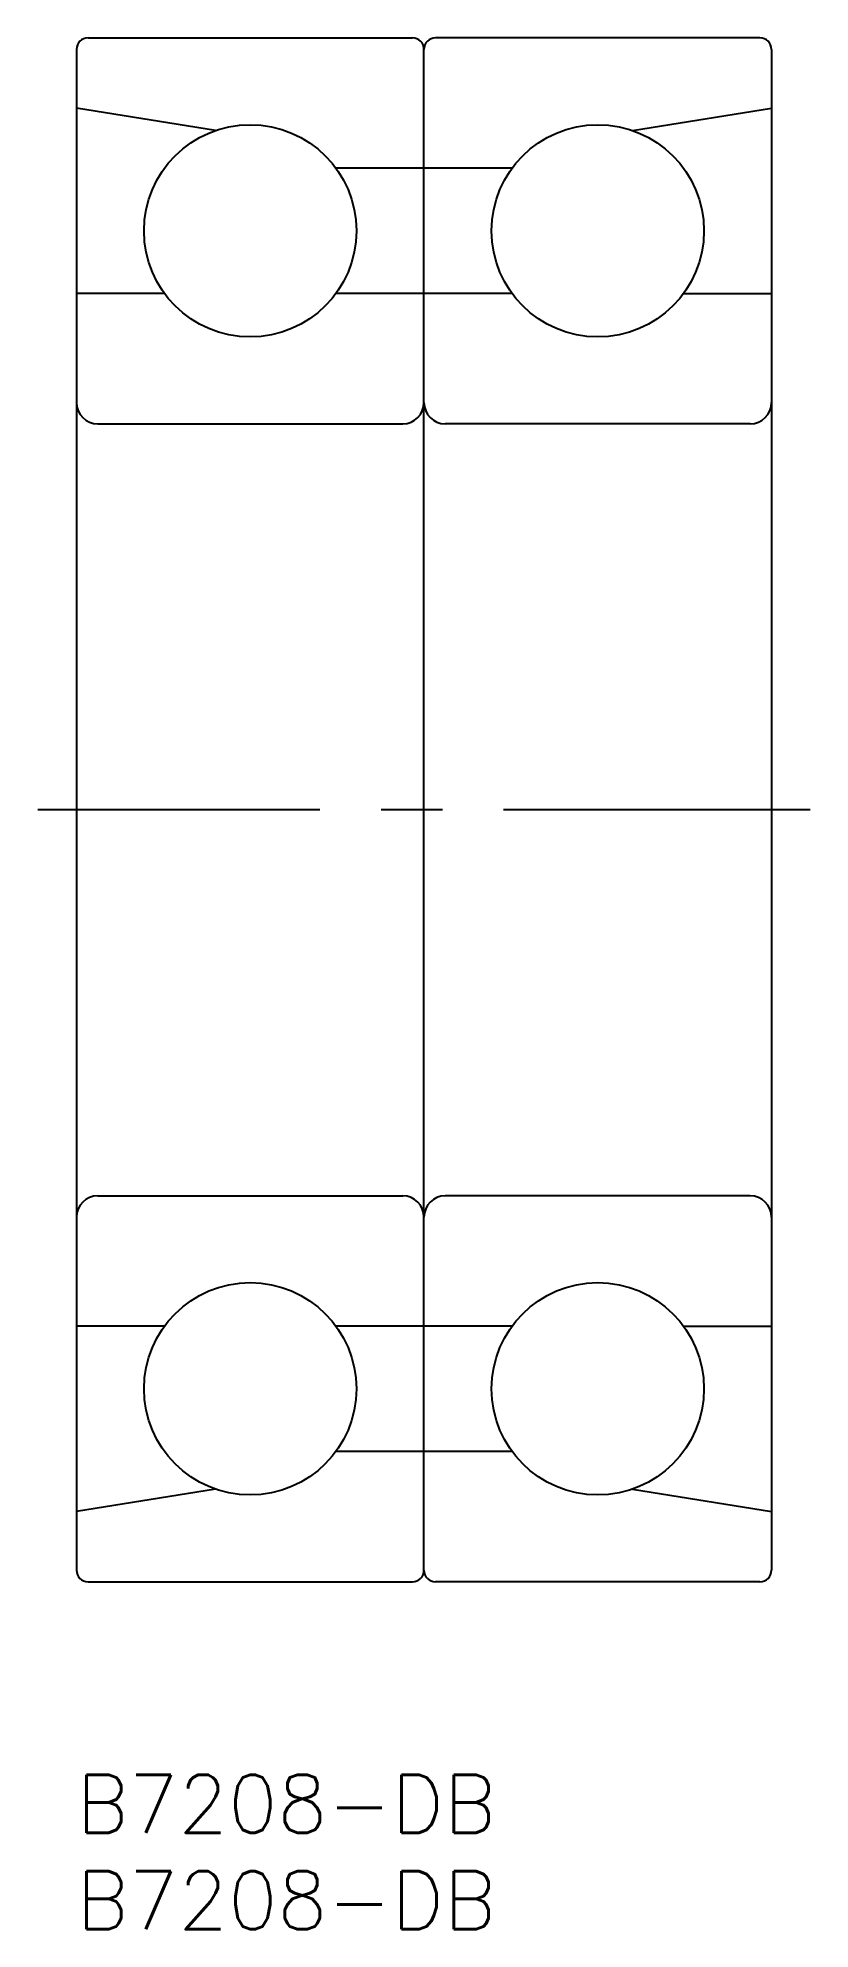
# Model space of a CAD drawing. Extents: x -2 to 38, y -8 to 90.
import ezdxf

# ---------------------------------------------------------------- set-up
doc = ezdxf.new("R2010")
doc.units = 0
doc.header["$LTSCALE"] = 0.5
doc.linetypes.add('CENTER', pattern=[50.8, 31.75, -6.35, 6.35, -6.35])
for name, color, linetype in [('MSM_CENTER', 1, 'CENTER'), ('MSM_CONTINUOUS', 7, 'CONTINUOUS'), ('MSM_PART_NUMBER', 7, 'CONTINUOUS')]:
    doc.layers.add(name, color=color, linetype=linetype)
doc.styles.get("Standard").update_dxf_attribs({"font": 'txt.shx', "height": 3, "bigfont": 'bigfont.shx'})

# ---------------------------------------------------------------- blocks, each defined once
blk = doc.blocks.new('*U2')
at = {"layer": 'MSM_PART_NUMBER'}
blk.add_text('B7208-DB', height=3, dxfattribs=at).set_placement((0, -3))
blk = doc.blocks.new('*U3')
at = {"layer": 'MSM_PART_NUMBER'}
blk.add_text('B7208-DB', height=3, dxfattribs=at).set_placement((0, -8))

msp = doc.modelspace()

# ---------------------------------------------------------------- linework, layer by layer
at = {"layer": 'MSM_CENTER'}
msp.add_line((38, 50), (-2, 50), dxfattribs=at)
at = {"layer": 'MSM_CONTINUOUS'}
for p, q in [((0, 89.4), (0, 10.6)), ((0.6, 90), (17.4, 90)), ((18, 10.6), (18, 89.4)), ((35.4, 90), (18.6, 90)), ((36, 89.4), (36, 10.6)), ((7.208, 85.2), (0, 86.35)), ((28.792, 85.2), (36, 86.35)), ((22.563, 83.25), (13.437, 83.25)), ((4.563, 76.75), (0, 76.75)), ((22.563, 76.75), (13.437, 76.75)), ((31.437, 76.75), (36, 76.75)), ((1.1, 70), (16.9, 70)), ((34.9, 70), (19.1, 70)), ((1.1, 30), (16.9, 30)), ((34.9, 30), (19.1, 30)), ((4.563, 23.25), (0, 23.25)), ((22.563, 23.25), (13.437, 23.25)), ((31.437, 23.25), (36, 23.25)), ((22.563, 16.75), (13.437, 16.75)), ((7.208, 14.8), (0, 13.65)), ((28.792, 14.8), (36, 13.65)), ((0.6, 10), (17.4, 10)), ((35.4, 10), (18.6, 10))]:
    msp.add_line(p, q, dxfattribs=at)
for centre in [(9, 80), (27, 80), (9, 20), (27, 20)]:
    msp.add_circle(centre, 5.5, dxfattribs=at)
for centre, radius, start, end in [((0.6, 89.4), 0.6, 90, 180), ((17.4, 89.4), 0.6, 0, 90), ((18.6, 89.4), 0.6, 90, 180), ((35.4, 89.4), 0.6, 0, 90), ((1.1, 71.1), 1.1, 180, 270), ((16.9, 71.1), 1.1, 270, 0), ((19.1, 71.1), 1.1, 180, 270), ((34.9, 71.1), 1.1, 270, 0), ((1.1, 28.9), 1.1, 90, 180), ((16.9, 28.9), 1.1, 0, 90), ((19.1, 28.9), 1.1, 90, 180), ((34.9, 28.9), 1.1, 0, 90), ((0.6, 10.6), 0.6, 180, 270), ((17.4, 10.6), 0.6, 270, 0), ((18.6, 10.6), 0.6, 180, 270), ((35.4, 10.6), 0.6, 270, 0)]:
    msp.add_arc(centre, radius, start, end, dxfattribs=at)

# ---------------------------------------------------------------- block references
for name in ['*U2', '*U3']:
    msp.add_blockref(name, (0, 0), dxfattribs=at)

doc.saveas('drawing.dxf')
